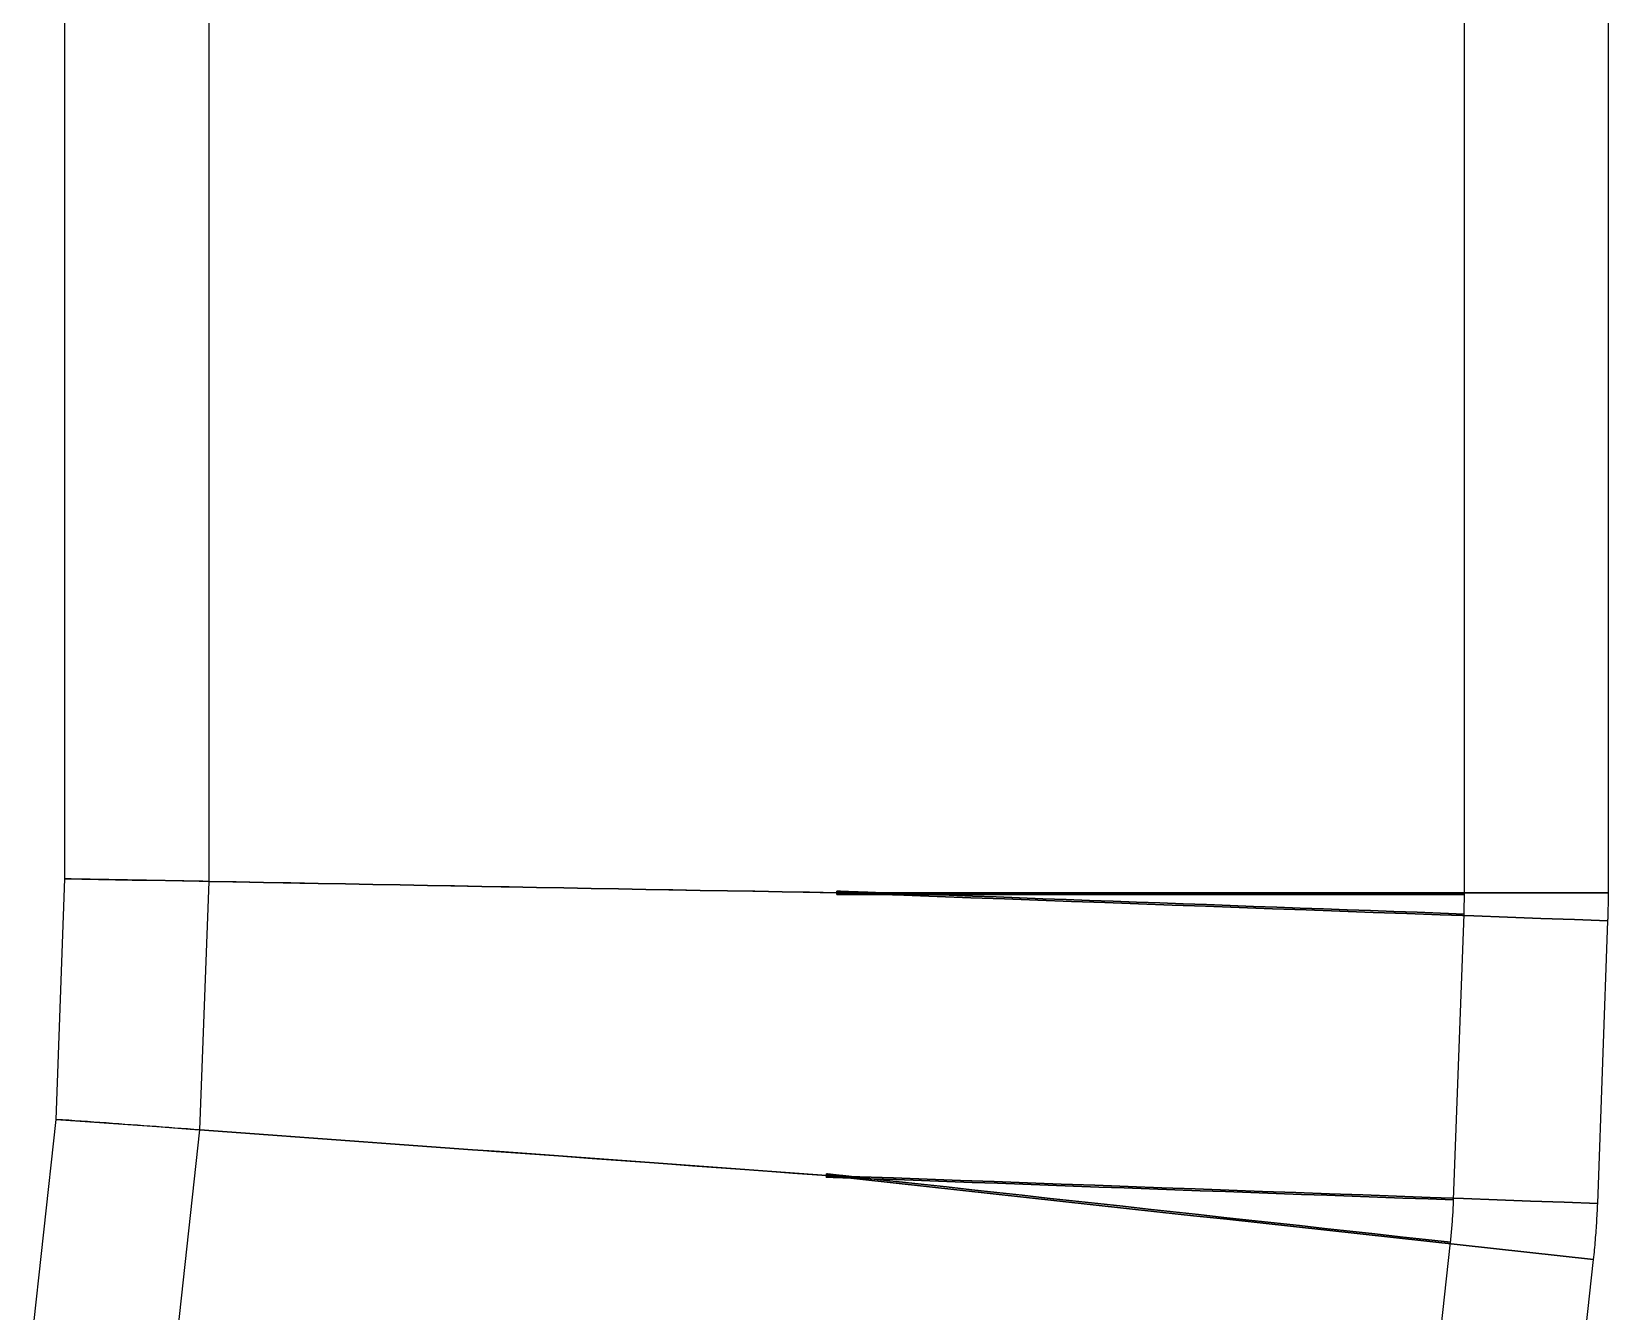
# Model space of a CAD drawing. Header units: millimetres. Extents: x 0 to 262, y -49 to 161.
# Drawn here: x 4.29 to 14.03, y 27.21 to 35.11 of the extents above; entities that cross this region are included whole.
import ezdxf

# ---------------------------------------------------------------- set-up
doc = ezdxf.new("R2010")
doc.units = ezdxf.units.MM
doc.layers.add('FRONT_HIDDEN', color=8, linetype='CONTINUOUS')
doc.layers.add('FRONT_VISIBLE', color=7, linetype='Continuous')

msp = doc.modelspace()

# ---------------------------------------------------------------- linework, layer by layer
at = {"layer": 'FRONT_HIDDEN'}
for points in [[(5.389, 29.8621), (5.389, 48.6175)], [(13.136, 29.7816), (13.136, 48.5266)], [(5.3332, 28.329), (5.389, 29.8621)], [(9.2625, 29.7916), (9.0941, 29.7947), (8.9257, 29.7978), (8.7573, 29.8008), (8.5888, 29.8039), (8.4204, 29.8069), (8.252, 29.81), (8.0836, 29.8131), (7.9152, 29.8161), (7.7468, 29.8192), (7.5784, 29.8223), (7.41, 29.8253), (7.2415, 29.8284), (7.0731, 29.8314), (6.9047, 29.8345), (6.7363, 29.8376), (6.5679, 29.8406), (6.3995, 29.8437), (6.2311, 29.8468), (6.0627, 29.8498), (5.8942, 29.8529), (5.7258, 29.8559), (5.5574, 29.859), (5.389, 29.8621)], [(9.2625, 29.7916), (9.0941, 29.7947), (8.9257, 29.7978), (8.7573, 29.8008), (8.5888, 29.8039), (8.4204, 29.8069), (8.252, 29.81), (8.0836, 29.8131), (7.9152, 29.8161), (7.7468, 29.8192), (7.5784, 29.8223), (7.41, 29.8253), (7.2415, 29.8284), (7.0731, 29.8314), (6.9047, 29.8345), (6.7363, 29.8376), (6.5679, 29.8406), (6.3995, 29.8437), (6.2311, 29.8468), (6.0627, 29.8498), (5.8942, 29.8529), (5.7258, 29.8559), (5.5574, 29.859), (5.389, 29.8621)], [(5.389, 29.8621), (5.5574, 29.859), (5.7258, 29.8559), (5.8942, 29.8529), (6.0627, 29.8498), (6.2311, 29.8468), (6.3995, 29.8437), (6.5679, 29.8406), (6.7363, 29.8376), (6.9047, 29.8345), (7.0731, 29.8314), (7.2415, 29.8284), (7.41, 29.8253), (7.5784, 29.8223), (7.7468, 29.8192), (7.9152, 29.8161), (8.0836, 29.8131), (8.252, 29.81), (8.4204, 29.8069), (8.5888, 29.8039), (8.7573, 29.8008), (8.9257, 29.7978), (9.0941, 29.7947), (9.2625, 29.7916)], [(9.2625, 29.7916), (9.2625, 29.7912), (9.2625, 29.7908), (9.2625, 29.7903), (9.2625, 29.7899), (9.2625, 29.7894), (9.2625, 29.789), (9.2624, 29.7886), (9.2624, 29.7881), (9.2624, 29.7877), (9.2624, 29.7873), (9.2624, 29.7868), (9.2624, 29.7864), (9.2624, 29.786), (9.2624, 29.7855), (9.2624, 29.7851), (9.2624, 29.7847), (9.2624, 29.7842), (9.2624, 29.7838), (9.2623, 29.7834), (9.2623, 29.7829), (9.2623, 29.7825), (9.2623, 29.7821), (9.2623, 29.7816)], [(9.2623, 29.7816), (9.2623, 29.7821), (9.2623, 29.7825), (9.2623, 29.7829), (9.2623, 29.7834), (9.2624, 29.7838), (9.2624, 29.7842), (9.2624, 29.7847), (9.2624, 29.7851), (9.2624, 29.7855), (9.2624, 29.786), (9.2624, 29.7864), (9.2624, 29.7868), (9.2624, 29.7873), (9.2624, 29.7877), (9.2624, 29.7881), (9.2624, 29.7886), (9.2625, 29.789), (9.2625, 29.7894), (9.2625, 29.7899), (9.2625, 29.7903), (9.2625, 29.7908), (9.2625, 29.7912), (9.2625, 29.7916)], [(9.2623, 29.7816), (9.2743, 29.7816), (9.2862, 29.7816), (9.2982, 29.7816), (9.3101, 29.7816), (9.3221, 29.7816), (9.3341, 29.7816), (9.346, 29.7816), (9.358, 29.7816), (9.3699, 29.7816), (9.3819, 29.7816), (9.3938, 29.7816), (9.4058, 29.7816), (9.4177, 29.7816), (9.4297, 29.7816), (9.4417, 29.7816), (9.4536, 29.7816), (9.4656, 29.7816), (9.4775, 29.7816), (9.4895, 29.7816), (9.5014, 29.7816), (9.5134, 29.7816), (9.5254, 29.7816), (9.5373, 29.7816)], [(9.5373, 29.7816), (9.5254, 29.7816), (9.5134, 29.7816), (9.5014, 29.7816), (9.4895, 29.7816), (9.4775, 29.7816), (9.4656, 29.7816), (9.4536, 29.7816), (9.4417, 29.7816), (9.4297, 29.7816), (9.4177, 29.7816), (9.4058, 29.7816), (9.3938, 29.7816), (9.3819, 29.7816), (9.3699, 29.7816), (9.358, 29.7816), (9.346, 29.7816), (9.3341, 29.7816), (9.3221, 29.7816), (9.3101, 29.7816), (9.2982, 29.7816), (9.2862, 29.7816), (9.2743, 29.7816), (9.2623, 29.7816)], [(9.2623, 29.7816), (9.2862, 29.7816), (9.3101, 29.7816), (9.3341, 29.7816), (9.358, 29.7816), (9.3819, 29.7816), (9.4058, 29.7816), (9.4297, 29.7816), (9.4536, 29.7816), (9.4775, 29.7816), (9.5014, 29.7816), (9.5254, 29.7816), (9.5493, 29.7816), (9.5732, 29.7816), (9.5971, 29.7816), (9.621, 29.7816), (9.6449, 29.7816), (9.6688, 29.7816), (9.6927, 29.7816), (9.7167, 29.7816), (9.7406, 29.7816), (9.7645, 29.7816), (9.7884, 29.7816), (9.8123, 29.7816)], [(9.8123, 29.7816), (9.7884, 29.7816), (9.7645, 29.7816), (9.7406, 29.7816), (9.7167, 29.7816), (9.6927, 29.7816), (9.6688, 29.7816), (9.6449, 29.7816), (9.621, 29.7816), (9.5971, 29.7816), (9.5732, 29.7816), (9.5493, 29.7816), (9.5254, 29.7816), (9.5014, 29.7816), (9.4775, 29.7816), (9.4536, 29.7816), (9.4297, 29.7816), (9.4058, 29.7816), (9.3819, 29.7816), (9.358, 29.7816), (9.3341, 29.7816), (9.3101, 29.7816), (9.2862, 29.7816), (9.2623, 29.7816)], [(9.2627, 29.8016), (9.2627, 29.8012), (9.2627, 29.8008), (9.2627, 29.8003), (9.2627, 29.7999), (9.2626, 29.7994), (9.2626, 29.799), (9.2626, 29.7986), (9.2626, 29.7981), (9.2626, 29.7977), (9.2626, 29.7973), (9.2626, 29.7968), (9.2626, 29.7964), (9.2626, 29.796), (9.2626, 29.7955), (9.2626, 29.7951), (9.2626, 29.7947), (9.2625, 29.7942), (9.2625, 29.7938), (9.2625, 29.7934), (9.2625, 29.7929), (9.2625, 29.7925), (9.2625, 29.7921), (9.2625, 29.7916)], [(9.2625, 29.7916), (9.2625, 29.7921), (9.2625, 29.7925), (9.2625, 29.7929), (9.2625, 29.7934), (9.2625, 29.7938), (9.2625, 29.7942), (9.2626, 29.7947), (9.2626, 29.7951), (9.2626, 29.7955), (9.2626, 29.796), (9.2626, 29.7964), (9.2626, 29.7968), (9.2626, 29.7973), (9.2626, 29.7977), (9.2626, 29.7981), (9.2626, 29.7986), (9.2626, 29.799), (9.2626, 29.7994), (9.2627, 29.7999), (9.2627, 29.8003), (9.2627, 29.8008), (9.2627, 29.8012), (9.2627, 29.8016)], [(14.0219, 29.6184), (13.8149, 29.626), (13.608, 29.6335), (13.4011, 29.641), (13.1941, 29.6486), (12.9872, 29.6561), (12.7803, 29.6636), (12.5734, 29.6711), (12.3664, 29.6787), (12.1595, 29.6862), (11.9526, 29.6937), (11.7456, 29.7013), (11.5387, 29.7088), (11.3318, 29.7163), (11.1249, 29.7239), (10.9179, 29.7314), (10.711, 29.7389), (10.5041, 29.7464), (10.2971, 29.754), (10.0902, 29.7615), (9.8833, 29.769), (9.6764, 29.7766), (9.4694, 29.7841), (9.2625, 29.7916)], [(14.025, 29.7916), (13.8179, 29.7916), (13.6109, 29.7916), (13.4038, 29.7916), (13.1967, 29.7916), (12.9897, 29.7916), (12.7826, 29.7916), (12.5755, 29.7916), (12.3685, 29.7916), (12.1614, 29.7916), (11.9543, 29.7916), (11.7473, 29.7916), (11.5402, 29.7916), (11.3332, 29.7916), (11.1261, 29.7916), (10.919, 29.7916), (10.712, 29.7916), (10.5049, 29.7916), (10.2978, 29.7916), (10.0908, 29.7916), (9.8837, 29.7916), (9.6766, 29.7916), (9.4696, 29.7916), (9.2625, 29.7916)], [(9.2625, 29.7916), (9.2864, 29.7912), (9.3103, 29.7908), (9.3342, 29.7903), (9.3581, 29.7899), (9.382, 29.7894), (9.4059, 29.789), (9.4298, 29.7886), (9.4537, 29.7881), (9.4776, 29.7877), (9.5015, 29.7873), (9.5255, 29.7868), (9.5494, 29.7864), (9.5733, 29.786), (9.5972, 29.7855), (9.6211, 29.7851), (9.645, 29.7847), (9.6689, 29.7842), (9.6928, 29.7838), (9.7167, 29.7834), (9.7406, 29.7829), (9.7645, 29.7825), (9.7884, 29.7821), (9.8123, 29.7816)], [(9.8123, 29.7816), (9.7884, 29.7821), (9.7645, 29.7825), (9.7406, 29.7829), (9.7167, 29.7834), (9.6928, 29.7838), (9.6689, 29.7842), (9.645, 29.7847), (9.6211, 29.7851), (9.5972, 29.7855), (9.5733, 29.786), (9.5494, 29.7864), (9.5255, 29.7868), (9.5015, 29.7873), (9.4776, 29.7877), (9.4537, 29.7881), (9.4298, 29.7886), (9.4059, 29.789), (9.382, 29.7894), (9.3581, 29.7899), (9.3342, 29.7903), (9.3103, 29.7908), (9.2864, 29.7912), (9.2625, 29.7916)], [(9.2627, 29.8016), (9.2746, 29.8012), (9.2866, 29.8008), (9.2985, 29.8003), (9.3105, 29.7999), (9.3224, 29.7994), (9.3344, 29.799), (9.3463, 29.7986), (9.3583, 29.7981), (9.3702, 29.7977), (9.3822, 29.7973), (9.3941, 29.7968), (9.4061, 29.7964), (9.418, 29.796), (9.43, 29.7955), (9.4419, 29.7951), (9.4539, 29.7947), (9.4658, 29.7942), (9.4778, 29.7938), (9.4897, 29.7934), (9.5016, 29.7929), (9.5136, 29.7925), (9.5255, 29.7921), (9.5375, 29.7916)], [(9.5375, 29.7916), (9.5255, 29.7921), (9.5136, 29.7925), (9.5016, 29.7929), (9.4897, 29.7934), (9.4778, 29.7938), (9.4658, 29.7942), (9.4539, 29.7947), (9.4419, 29.7951), (9.43, 29.7955), (9.418, 29.796), (9.4061, 29.7964), (9.3941, 29.7968), (9.3822, 29.7973), (9.3702, 29.7977), (9.3583, 29.7981), (9.3463, 29.7986), (9.3344, 29.799), (9.3224, 29.7994), (9.3105, 29.7999), (9.2985, 29.8003), (9.2866, 29.8008), (9.2746, 29.8012), (9.2627, 29.8016)], [(9.2627, 29.8016), (9.2866, 29.8008), (9.3105, 29.7999), (9.3344, 29.799), (9.3583, 29.7981), (9.3822, 29.7973), (9.4061, 29.7964), (9.43, 29.7955), (9.4539, 29.7947), (9.4778, 29.7938), (9.5016, 29.7929), (9.5255, 29.7921), (9.5494, 29.7912), (9.5733, 29.7903), (9.5972, 29.7894), (9.6211, 29.7886), (9.645, 29.7877), (9.6689, 29.7868), (9.6928, 29.786), (9.7167, 29.7851), (9.7406, 29.7842), (9.7645, 29.7834), (9.7884, 29.7825), (9.8123, 29.7816)], [(9.8123, 29.7816), (9.7884, 29.7825), (9.7645, 29.7834), (9.7406, 29.7842), (9.7167, 29.7851), (9.6928, 29.786), (9.6689, 29.7868), (9.645, 29.7877), (9.6211, 29.7886), (9.5972, 29.7894), (9.5733, 29.7903), (9.5494, 29.7912), (9.5255, 29.7921), (9.5016, 29.7929), (9.4778, 29.7938), (9.4539, 29.7947), (9.43, 29.7955), (9.4061, 29.7964), (9.3822, 29.7973), (9.3583, 29.7981), (9.3344, 29.799), (9.3105, 29.7999), (9.2866, 29.8008), (9.2627, 29.8016)], [(9.5373, 29.7816), (9.5493, 29.7816), (9.5612, 29.7816), (9.5732, 29.7816), (9.5851, 29.7816), (9.5971, 29.7816), (9.609, 29.7816), (9.621, 29.7816), (9.633, 29.7816), (9.6449, 29.7816), (9.6569, 29.7816), (9.6688, 29.7816), (9.6808, 29.7816), (9.6927, 29.7816), (9.7047, 29.7816), (9.7167, 29.7816), (9.7286, 29.7816), (9.7406, 29.7816), (9.7525, 29.7816), (9.7645, 29.7816), (9.7764, 29.7816), (9.7884, 29.7816), (9.8004, 29.7816), (9.8123, 29.7816)], [(9.8123, 29.7816), (9.8004, 29.7816), (9.7884, 29.7816), (9.7764, 29.7816), (9.7645, 29.7816), (9.7525, 29.7816), (9.7406, 29.7816), (9.7286, 29.7816), (9.7167, 29.7816), (9.7047, 29.7816), (9.6927, 29.7816), (9.6808, 29.7816), (9.6688, 29.7816), (9.6569, 29.7816), (9.6449, 29.7816), (9.633, 29.7816), (9.621, 29.7816), (9.609, 29.7816), (9.5971, 29.7816), (9.5851, 29.7816), (9.5732, 29.7816), (9.5612, 29.7816), (9.5493, 29.7816), (9.5373, 29.7816)], [(9.5375, 29.7916), (9.5494, 29.7912), (9.5614, 29.7908), (9.5733, 29.7903), (9.5853, 29.7899), (9.5972, 29.7894), (9.6092, 29.789), (9.6211, 29.7886), (9.6331, 29.7881), (9.645, 29.7877), (9.657, 29.7873), (9.6689, 29.7868), (9.6809, 29.7864), (9.6928, 29.786), (9.7048, 29.7855), (9.7167, 29.7851), (9.7287, 29.7847), (9.7406, 29.7842), (9.7526, 29.7838), (9.7645, 29.7834), (9.7765, 29.7829), (9.7884, 29.7825), (9.8004, 29.7821), (9.8123, 29.7816)], [(9.8123, 29.7816), (9.8004, 29.7821), (9.7884, 29.7825), (9.7765, 29.7829), (9.7645, 29.7834), (9.7526, 29.7838), (9.7406, 29.7842), (9.7287, 29.7847), (9.7167, 29.7851), (9.7048, 29.7855), (9.6928, 29.786), (9.6809, 29.7864), (9.6689, 29.7868), (9.657, 29.7873), (9.645, 29.7877), (9.6331, 29.7881), (9.6211, 29.7886), (9.6092, 29.789), (9.5972, 29.7894), (9.5853, 29.7899), (9.5733, 29.7903), (9.5614, 29.7908), (9.5494, 29.7912), (9.5375, 29.7916)], [(9.8123, 29.7816), (9.9567, 29.7764), (10.1011, 29.7711), (10.2455, 29.7659), (10.39, 29.7606), (10.5344, 29.7553), (10.6788, 29.7501), (10.8232, 29.7448), (10.9676, 29.7396), (11.112, 29.7343), (11.2564, 29.7291), (11.4008, 29.7238), (11.5453, 29.7186), (11.6897, 29.7133), (11.8341, 29.7081), (11.9785, 29.7028), (12.1229, 29.6975), (12.2673, 29.6923), (12.4117, 29.687), (12.5562, 29.6818), (12.7006, 29.6765), (12.845, 29.6713), (12.9894, 29.666), (13.1338, 29.6608)], [(13.1338, 29.6608), (12.9894, 29.666), (12.845, 29.6713), (12.7006, 29.6765), (12.5562, 29.6818), (12.4117, 29.687), (12.2673, 29.6923), (12.1229, 29.6975), (11.9785, 29.7028), (11.8341, 29.7081), (11.6897, 29.7133), (11.5453, 29.7186), (11.4008, 29.7238), (11.2564, 29.7291), (11.112, 29.7343), (10.9676, 29.7396), (10.8232, 29.7448), (10.6788, 29.7501), (10.5344, 29.7553), (10.39, 29.7606), (10.2455, 29.7659), (10.1011, 29.7711), (9.9567, 29.7764), (9.8123, 29.7816)], [(9.8123, 29.7816), (9.9567, 29.7764), (10.1011, 29.7711), (10.2455, 29.7659), (10.39, 29.7606), (10.5344, 29.7553), (10.6788, 29.7501), (10.8232, 29.7448), (10.9676, 29.7396), (11.112, 29.7343), (11.2564, 29.7291), (11.4008, 29.7238), (11.5453, 29.7186), (11.6897, 29.7133), (11.8341, 29.7081), (11.9785, 29.7028), (12.1229, 29.6975), (12.2673, 29.6923), (12.4117, 29.687), (12.5561, 29.6818), (12.7006, 29.6765), (12.845, 29.6713), (12.9894, 29.666), (13.1338, 29.6608)], [(13.1338, 29.6608), (12.9894, 29.666), (12.845, 29.6713), (12.7006, 29.6765), (12.5561, 29.6818), (12.4117, 29.687), (12.2673, 29.6923), (12.1229, 29.6975), (11.9785, 29.7028), (11.8341, 29.7081), (11.6897, 29.7133), (11.5453, 29.7186), (11.4008, 29.7238), (11.2564, 29.7291), (11.112, 29.7343), (10.9676, 29.7396), (10.8232, 29.7448), (10.6788, 29.7501), (10.5344, 29.7553), (10.39, 29.7606), (10.2455, 29.7659), (10.1011, 29.7711), (9.9567, 29.7764), (9.8123, 29.7816)], [(9.8123, 29.7816), (9.9568, 29.7816), (10.1013, 29.7816), (10.2458, 29.7816), (10.3903, 29.7816), (10.5348, 29.7816), (10.6794, 29.7816), (10.8239, 29.7816), (10.9684, 29.7816), (11.1129, 29.7816), (11.2574, 29.7816), (11.4019, 29.7816), (11.5464, 29.7816), (11.6909, 29.7816), (11.8354, 29.7816), (11.9799, 29.7816), (12.1244, 29.7816), (12.2689, 29.7816), (12.4135, 29.7816), (12.558, 29.7816), (12.7025, 29.7816), (12.847, 29.7816), (12.9915, 29.7816), (13.136, 29.7816)], [(13.136, 29.7816), (12.9915, 29.7816), (12.847, 29.7816), (12.7025, 29.7816), (12.558, 29.7816), (12.4135, 29.7816), (12.2689, 29.7816), (12.1244, 29.7816), (11.9799, 29.7816), (11.8354, 29.7816), (11.6909, 29.7816), (11.5464, 29.7816), (11.4019, 29.7816), (11.2574, 29.7816), (11.1129, 29.7816), (10.9684, 29.7816), (10.8239, 29.7816), (10.6794, 29.7816), (10.5348, 29.7816), (10.3903, 29.7816), (10.2458, 29.7816), (10.1013, 29.7816), (9.9568, 29.7816), (9.8123, 29.7816)], [(9.8123, 29.7816), (9.9568, 29.7816), (10.1013, 29.7816), (10.2458, 29.7816), (10.3903, 29.7816), (10.5348, 29.7816), (10.6794, 29.7816), (10.8239, 29.7816), (10.9684, 29.7816), (11.1129, 29.7816), (11.2574, 29.7816), (11.4019, 29.7816), (11.5464, 29.7816), (11.6909, 29.7816), (11.8354, 29.7816), (11.9799, 29.7816), (12.1244, 29.7816), (12.2689, 29.7816), (12.4134, 29.7816), (12.558, 29.7816), (12.7025, 29.7816), (12.847, 29.7816), (12.9915, 29.7816), (13.136, 29.7816)], [(13.136, 29.7816), (12.9915, 29.7816), (12.847, 29.7816), (12.7025, 29.7816), (12.558, 29.7816), (12.4134, 29.7816), (12.2689, 29.7816), (12.1244, 29.7816), (11.9799, 29.7816), (11.8354, 29.7816), (11.6909, 29.7816), (11.5464, 29.7816), (11.4019, 29.7816), (11.2574, 29.7816), (11.1129, 29.7816), (10.9684, 29.7816), (10.8239, 29.7816), (10.6794, 29.7816), (10.5348, 29.7816), (10.3903, 29.7816), (10.2458, 29.7816), (10.1013, 29.7816), (9.9568, 29.7816), (9.8123, 29.7816)], [(13.1338, 29.6608), (13.134, 29.666), (13.1341, 29.6713), (13.1343, 29.6765), (13.1344, 29.6818), (13.1346, 29.687), (13.1347, 29.6923), (13.1349, 29.6975), (13.135, 29.7028), (13.1351, 29.708), (13.1352, 29.7133), (13.1353, 29.7186), (13.1354, 29.7238), (13.1355, 29.7291), (13.1356, 29.7343), (13.1357, 29.7396), (13.1357, 29.7448), (13.1358, 29.7501), (13.1358, 29.7553), (13.1359, 29.7606), (13.1359, 29.7659), (13.1359, 29.7711), (13.136, 29.7764), (13.136, 29.7816)], [(13.0696, 27.8964), (13.1338, 29.6608)], [(5.1738, 26.8741), (5.3332, 28.329)], [(9.199, 28.0473), (9.0309, 28.0595), (8.8629, 28.0718), (8.6948, 28.084), (8.5267, 28.0963), (8.3586, 28.1085), (8.1906, 28.1208), (8.0225, 28.133), (7.8544, 28.1453), (7.6863, 28.1575), (7.5182, 28.1698), (7.3502, 28.182), (7.1821, 28.1943), (7.014, 28.2065), (6.8459, 28.2188), (6.6778, 28.231), (6.5098, 28.2433), (6.3417, 28.2555), (6.1736, 28.2678), (6.0055, 28.28), (5.8375, 28.2923), (5.6694, 28.3045), (5.5013, 28.3168), (5.3332, 28.329)], [(9.199, 28.0473), (9.0309, 28.0595), (8.8629, 28.0718), (8.6948, 28.084), (8.5267, 28.0963), (8.3586, 28.1085), (8.1906, 28.1208), (8.0225, 28.133), (7.8544, 28.1453), (7.6863, 28.1575), (7.5182, 28.1698), (7.3502, 28.182), (7.1821, 28.1943), (7.014, 28.2065), (6.8459, 28.2188), (6.6778, 28.231), (6.5098, 28.2433), (6.3417, 28.2555), (6.1736, 28.2678), (6.0055, 28.28), (5.8375, 28.2923), (5.6694, 28.3045), (5.5013, 28.3168), (5.3332, 28.329)], [(5.3332, 28.329), (5.5013, 28.3168), (5.6694, 28.3045), (5.8375, 28.2923), (6.0055, 28.28), (6.1736, 28.2678), (6.3417, 28.2555), (6.5098, 28.2433), (6.6778, 28.231), (6.8459, 28.2188), (7.014, 28.2065), (7.1821, 28.1943), (7.3502, 28.182), (7.5182, 28.1698), (7.6863, 28.1575), (7.8544, 28.1453), (8.0225, 28.133), (8.1906, 28.1208), (8.3586, 28.1085), (8.5267, 28.0963), (8.6948, 28.084), (8.8629, 28.0718), (9.0309, 28.0595), (9.199, 28.0473)], [(9.199, 28.0473), (9.199, 28.0469), (9.199, 28.0464), (9.1989, 28.046), (9.1989, 28.0456), (9.1989, 28.0451), (9.1988, 28.0447), (9.1988, 28.0442), (9.1988, 28.0438), (9.1987, 28.0434), (9.1987, 28.0429), (9.1987, 28.0425), (9.1986, 28.0421), (9.1986, 28.0416), (9.1986, 28.0412), (9.1986, 28.0408), (9.1985, 28.0403), (9.1985, 28.0399), (9.1985, 28.0395), (9.1984, 28.039), (9.1984, 28.0386), (9.1984, 28.0382), (9.1983, 28.0377), (9.1983, 28.0373)], [(9.1983, 28.0373), (9.1983, 28.0377), (9.1984, 28.0382), (9.1984, 28.0386), (9.1984, 28.039), (9.1985, 28.0395), (9.1985, 28.0399), (9.1985, 28.0403), (9.1986, 28.0408), (9.1986, 28.0412), (9.1986, 28.0416), (9.1986, 28.0421), (9.1987, 28.0425), (9.1987, 28.0429), (9.1987, 28.0434), (9.1988, 28.0438), (9.1988, 28.0442), (9.1988, 28.0447), (9.1989, 28.0451), (9.1989, 28.0456), (9.1989, 28.046), (9.199, 28.0464), (9.199, 28.0469), (9.199, 28.0473)], [(9.1983, 28.0373), (9.2043, 28.0371), (9.2103, 28.0369), (9.2162, 28.0367), (9.2222, 28.0364), (9.2282, 28.0362), (9.2342, 28.036), (9.2401, 28.0358), (9.2461, 28.0356), (9.2521, 28.0353), (9.2581, 28.0351), (9.2641, 28.0349), (9.27, 28.0347), (9.276, 28.0345), (9.282, 28.0343), (9.288, 28.034), (9.2939, 28.0338), (9.2999, 28.0336), (9.3059, 28.0334), (9.3119, 28.0332), (9.3179, 28.033), (9.3238, 28.0327), (9.3298, 28.0325), (9.3358, 28.0323)], [(9.3358, 28.0323), (9.3298, 28.0325), (9.3238, 28.0327), (9.3179, 28.033), (9.3119, 28.0332), (9.3059, 28.0334), (9.2999, 28.0336), (9.2939, 28.0338), (9.288, 28.034), (9.282, 28.0343), (9.276, 28.0345), (9.27, 28.0347), (9.2641, 28.0349), (9.2581, 28.0351), (9.2521, 28.0353), (9.2461, 28.0356), (9.2401, 28.0358), (9.2342, 28.036), (9.2282, 28.0362), (9.2222, 28.0364), (9.2162, 28.0367), (9.2103, 28.0369), (9.2043, 28.0371), (9.1983, 28.0373)], [(9.1983, 28.0373), (9.2103, 28.0369), (9.2222, 28.0364), (9.2342, 28.036), (9.2461, 28.0356), (9.2581, 28.0351), (9.27, 28.0347), (9.282, 28.0343), (9.2939, 28.0338), (9.3059, 28.0334), (9.3179, 28.033), (9.3298, 28.0325), (9.3418, 28.0321), (9.3537, 28.0317), (9.3657, 28.0312), (9.3776, 28.0308), (9.3896, 28.0303), (9.4016, 28.0299), (9.4135, 28.0295), (9.4255, 28.029), (9.4374, 28.0286), (9.4494, 28.0282), (9.4613, 28.0277), (9.4733, 28.0273)], [(9.4733, 28.0273), (9.4613, 28.0277), (9.4494, 28.0282), (9.4374, 28.0286), (9.4255, 28.029), (9.4135, 28.0295), (9.4016, 28.0299), (9.3896, 28.0303), (9.3776, 28.0308), (9.3657, 28.0312), (9.3537, 28.0317), (9.3418, 28.0321), (9.3298, 28.0325), (9.3179, 28.033), (9.3059, 28.0334), (9.2939, 28.0338), (9.282, 28.0343), (9.27, 28.0347), (9.2581, 28.0351), (9.2461, 28.0356), (9.2342, 28.036), (9.2222, 28.0364), (9.2103, 28.0369), (9.1983, 28.0373)], [(9.199, 28.0473), (9.1991, 28.0477), (9.1991, 28.0482), (9.1991, 28.0486), (9.1992, 28.049), (9.1992, 28.0495), (9.1992, 28.0499), (9.1992, 28.0503), (9.1993, 28.0508), (9.1993, 28.0512), (9.1993, 28.0516), (9.1994, 28.0521), (9.1994, 28.0525), (9.1994, 28.0529), (9.1995, 28.0534), (9.1995, 28.0538), (9.1995, 28.0542), (9.1996, 28.0547), (9.1996, 28.0551), (9.1996, 28.0555), (9.1997, 28.056), (9.1997, 28.0564), (9.1997, 28.0568), (9.1998, 28.0573)], [(9.1998, 28.0573), (9.1997, 28.0568), (9.1997, 28.0564), (9.1997, 28.056), (9.1996, 28.0555), (9.1996, 28.0551), (9.1996, 28.0547), (9.1995, 28.0542), (9.1995, 28.0538), (9.1995, 28.0534), (9.1994, 28.0529), (9.1994, 28.0525), (9.1994, 28.0521), (9.1993, 28.0516), (9.1993, 28.0512), (9.1993, 28.0508), (9.1992, 28.0503), (9.1992, 28.0499), (9.1992, 28.0495), (9.1992, 28.049), (9.1991, 28.0486), (9.1991, 28.0482), (9.1991, 28.0477), (9.199, 28.0473)], [(13.9332, 27.5286), (13.7274, 27.5512), (13.5215, 27.5737), (13.3157, 27.5963), (13.1099, 27.6188), (12.904, 27.6414), (12.6982, 27.6639), (12.4924, 27.6865), (12.2865, 27.709), (12.0807, 27.7316), (11.8749, 27.7541), (11.669, 27.7767), (11.4632, 27.7992), (11.2574, 27.8218), (11.0515, 27.8443), (10.8457, 27.8669), (10.6399, 27.8894), (10.434, 27.912), (10.2282, 27.9345), (10.0224, 27.9571), (9.8165, 27.9796), (9.6107, 28.0022), (9.4049, 28.0247), (9.199, 28.0473)], [(13.9584, 27.8741), (13.7514, 27.8816), (13.5445, 27.8892), (13.3376, 27.8967), (13.1307, 27.9042), (12.9237, 27.9118), (12.7168, 27.9193), (12.5099, 27.9268), (12.303, 27.9343), (12.096, 27.9419), (11.8891, 27.9494), (11.6822, 27.9569), (11.4752, 27.9645), (11.2683, 27.972), (11.0614, 27.9795), (10.8545, 27.987), (10.6475, 27.9946), (10.4406, 28.0021), (10.2337, 28.0096), (10.0267, 28.0172), (9.8198, 28.0247), (9.6129, 28.0322), (9.406, 28.0398), (9.199, 28.0473)], [(9.199, 28.0473), (9.211, 28.0464), (9.2229, 28.0455), (9.2348, 28.0447), (9.2467, 28.0438), (9.2586, 28.0429), (9.2706, 28.0421), (9.2825, 28.0412), (9.2944, 28.0403), (9.3063, 28.0395), (9.3183, 28.0386), (9.3302, 28.0377), (9.3421, 28.0369), (9.354, 28.036), (9.366, 28.0351), (9.3779, 28.0343), (9.3898, 28.0334), (9.4017, 28.0325), (9.4137, 28.0316), (9.4256, 28.0308), (9.4375, 28.0299), (9.4494, 28.029), (9.4614, 28.0282), (9.4733, 28.0273)], [(9.4733, 28.0273), (9.4614, 28.0282), (9.4494, 28.029), (9.4375, 28.0299), (9.4256, 28.0308), (9.4137, 28.0316), (9.4017, 28.0325), (9.3898, 28.0334), (9.3779, 28.0343), (9.366, 28.0351), (9.354, 28.036), (9.3421, 28.0369), (9.3302, 28.0377), (9.3183, 28.0386), (9.3063, 28.0395), (9.2944, 28.0403), (9.2825, 28.0412), (9.2706, 28.0421), (9.2586, 28.0429), (9.2467, 28.0438), (9.2348, 28.0447), (9.2229, 28.0455), (9.211, 28.0464), (9.199, 28.0473)], [(9.1998, 28.0573), (9.2057, 28.0566), (9.2116, 28.056), (9.2176, 28.0553), (9.2235, 28.0547), (9.2295, 28.054), (9.2354, 28.0534), (9.2414, 28.0527), (9.2473, 28.0521), (9.2533, 28.0514), (9.2592, 28.0508), (9.2652, 28.0501), (9.2711, 28.0494), (9.2771, 28.0488), (9.283, 28.0481), (9.289, 28.0475), (9.2949, 28.0468), (9.3008, 28.0462), (9.3068, 28.0455), (9.3127, 28.0449), (9.3187, 28.0442), (9.3246, 28.0436), (9.3306, 28.0429), (9.3365, 28.0423)], [(9.3365, 28.0423), (9.3306, 28.0429), (9.3246, 28.0436), (9.3187, 28.0442), (9.3127, 28.0449), (9.3068, 28.0455), (9.3008, 28.0462), (9.2949, 28.0468), (9.289, 28.0475), (9.283, 28.0481), (9.2771, 28.0488), (9.2711, 28.0494), (9.2652, 28.0501), (9.2592, 28.0508), (9.2533, 28.0514), (9.2473, 28.0521), (9.2414, 28.0527), (9.2354, 28.0534), (9.2295, 28.054), (9.2235, 28.0547), (9.2176, 28.0553), (9.2116, 28.056), (9.2057, 28.0566), (9.1998, 28.0573)], [(9.1998, 28.0573), (9.2116, 28.056), (9.2235, 28.0547), (9.2354, 28.0534), (9.2473, 28.0521), (9.2592, 28.0508), (9.2711, 28.0494), (9.283, 28.0481), (9.2949, 28.0468), (9.3068, 28.0455), (9.3187, 28.0442), (9.3306, 28.0429), (9.3425, 28.0416), (9.3544, 28.0403), (9.3663, 28.039), (9.3781, 28.0377), (9.39, 28.0364), (9.4019, 28.0351), (9.4138, 28.0338), (9.4257, 28.0325), (9.4376, 28.0312), (9.4495, 28.0299), (9.4614, 28.0286), (9.4733, 28.0273)], [(9.4733, 28.0273), (9.4614, 28.0286), (9.4495, 28.0299), (9.4376, 28.0312), (9.4257, 28.0325), (9.4138, 28.0338), (9.4019, 28.0351), (9.39, 28.0364), (9.3781, 28.0377), (9.3663, 28.039), (9.3544, 28.0403), (9.3425, 28.0416), (9.3306, 28.0429), (9.3187, 28.0442), (9.3068, 28.0455), (9.2949, 28.0468), (9.283, 28.0481), (9.2711, 28.0494), (9.2592, 28.0508), (9.2473, 28.0521), (9.2354, 28.0534), (9.2235, 28.0547), (9.2116, 28.056), (9.1998, 28.0573)], [(9.3358, 28.0323), (9.3418, 28.0321), (9.3478, 28.0319), (9.3537, 28.0317), (9.3597, 28.0314), (9.3657, 28.0312), (9.3717, 28.031), (9.3776, 28.0308), (9.3836, 28.0306), (9.3896, 28.0303), (9.3956, 28.0301), (9.4016, 28.0299), (9.4075, 28.0297), (9.4135, 28.0295), (9.4195, 28.0293), (9.4255, 28.029), (9.4314, 28.0288), (9.4374, 28.0286), (9.4434, 28.0284), (9.4494, 28.0282), (9.4554, 28.028), (9.4613, 28.0277), (9.4673, 28.0275), (9.4733, 28.0273)], [(9.4733, 28.0273), (9.4673, 28.0275), (9.4613, 28.0277), (9.4554, 28.028), (9.4494, 28.0282), (9.4434, 28.0284), (9.4374, 28.0286), (9.4314, 28.0288), (9.4255, 28.029), (9.4195, 28.0293), (9.4135, 28.0295), (9.4075, 28.0297), (9.4016, 28.0299), (9.3956, 28.0301), (9.3896, 28.0303), (9.3836, 28.0306), (9.3776, 28.0308), (9.3717, 28.031), (9.3657, 28.0312), (9.3597, 28.0314), (9.3537, 28.0317), (9.3478, 28.0319), (9.3418, 28.0321), (9.3358, 28.0323)], [(9.3365, 28.0423), (9.3425, 28.0416), (9.3484, 28.041), (9.3544, 28.0403), (9.3603, 28.0397), (9.3663, 28.039), (9.3722, 28.0384), (9.3781, 28.0377), (9.3841, 28.0371), (9.39, 28.0364), (9.396, 28.0358), (9.4019, 28.0351), (9.4079, 28.0345), (9.4138, 28.0338), (9.4198, 28.0332), (9.4257, 28.0325), (9.4317, 28.0319), (9.4376, 28.0312), (9.4436, 28.0306), (9.4495, 28.0299), (9.4555, 28.0293), (9.4614, 28.0286), (9.4673, 28.028), (9.4733, 28.0273)], [(9.4733, 28.0273), (9.4673, 28.028), (9.4614, 28.0286), (9.4555, 28.0293), (9.4495, 28.0299), (9.4436, 28.0306), (9.4376, 28.0312), (9.4317, 28.0319), (9.4257, 28.0325), (9.4198, 28.0332), (9.4138, 28.0338), (9.4079, 28.0345), (9.4019, 28.0351), (9.396, 28.0358), (9.39, 28.0364), (9.3841, 28.0371), (9.3782, 28.0377), (9.3722, 28.0384), (9.3663, 28.039), (9.3603, 28.0397), (9.3544, 28.0403), (9.3484, 28.041), (9.3425, 28.0416), (9.3365, 28.0423)], [(9.4733, 28.0273), (9.6288, 28.0103), (9.7844, 27.9932), (9.9399, 27.9762), (10.0954, 27.9591), (10.251, 27.9421), (10.4065, 27.9251), (10.562, 27.908), (10.7176, 27.891), (10.8731, 27.8739), (11.0286, 27.8569), (11.1842, 27.8399), (11.3397, 27.8228), (11.4952, 27.8058), (11.6508, 27.7888), (11.8063, 27.7717), (11.9618, 27.7547), (12.1174, 27.7376), (12.2729, 27.7206), (12.4284, 27.7036), (12.584, 27.6865), (12.7395, 27.6695), (12.895, 27.6524), (13.0506, 27.6354)], [(13.0506, 27.6354), (12.895, 27.6524), (12.7395, 27.6695), (12.584, 27.6865), (12.4284, 27.7036), (12.2729, 27.7206), (12.1174, 27.7376), (11.9618, 27.7547), (11.8063, 27.7717), (11.6508, 27.7888), (11.4952, 27.8058), (11.3397, 27.8228), (11.1842, 27.8399), (11.0286, 27.8569), (10.8731, 27.8739), (10.7176, 27.891), (10.562, 27.908), (10.4065, 27.9251), (10.251, 27.9421), (10.0954, 27.9591), (9.9399, 27.9762), (9.7844, 27.9932), (9.6288, 28.0103), (9.4733, 28.0273)], [(9.4733, 28.0273), (9.6288, 28.0103), (9.7844, 27.9932), (9.9399, 27.9762), (10.0954, 27.9591), (10.251, 27.9421), (10.4065, 27.9251), (10.562, 27.908), (10.7176, 27.891), (10.8731, 27.8739), (11.0286, 27.8569), (11.1842, 27.8399), (11.3397, 27.8228), (11.4952, 27.8058), (11.6508, 27.7888), (11.8063, 27.7717), (11.9618, 27.7547), (12.1174, 27.7376), (12.2729, 27.7206), (12.4284, 27.7036), (12.584, 27.6865), (12.7395, 27.6695), (12.895, 27.6524), (13.0506, 27.6354)], [(13.0506, 27.6354), (12.895, 27.6524), (12.7395, 27.6695), (12.584, 27.6865), (12.4284, 27.7036), (12.2729, 27.7206), (12.1174, 27.7376), (11.9618, 27.7547), (11.8063, 27.7717), (11.6508, 27.7888), (11.4952, 27.8058), (11.3397, 27.8228), (11.1842, 27.8399), (11.0286, 27.8569), (10.8731, 27.8739), (10.7176, 27.891), (10.562, 27.908), (10.4065, 27.9251), (10.251, 27.9421), (10.0954, 27.9591), (9.9399, 27.9762), (9.7844, 27.9932), (9.6288, 28.0103), (9.4733, 28.0273)], [(9.4733, 28.0273), (9.6297, 28.0216), (9.786, 28.0159), (9.9424, 28.0102), (10.0987, 28.0045), (10.2551, 27.9989), (10.4115, 27.9932), (10.5678, 27.9875), (10.7242, 27.9818), (10.8805, 27.9761), (11.0369, 27.9704), (11.1933, 27.9647), (11.3496, 27.959), (11.506, 27.9533), (11.6623, 27.9476), (11.8187, 27.942), (11.9751, 27.9363), (12.1314, 27.9306), (12.2878, 27.9249), (12.4442, 27.9192), (12.6005, 27.9135), (12.7569, 27.9078), (12.9132, 27.9021), (13.0696, 27.8964)], [(13.0696, 27.8964), (12.9132, 27.9021), (12.7569, 27.9078), (12.6005, 27.9135), (12.4442, 27.9192), (12.2878, 27.9249), (12.1314, 27.9306), (11.9751, 27.9363), (11.8187, 27.942), (11.6623, 27.9476), (11.506, 27.9533), (11.3496, 27.959), (11.1933, 27.9647), (11.0369, 27.9704), (10.8805, 27.9761), (10.7242, 27.9818), (10.5678, 27.9875), (10.4115, 27.9932), (10.2551, 27.9989), (10.0987, 28.0045), (9.9424, 28.0102), (9.786, 28.0159), (9.6297, 28.0216), (9.4733, 28.0273)], [(9.4733, 28.0273), (9.6297, 28.0216), (9.786, 28.0159), (9.9424, 28.0102), (10.0987, 28.0045), (10.2551, 27.9989), (10.4115, 27.9932), (10.5678, 27.9875), (10.7242, 27.9818), (10.8805, 27.9761), (11.0369, 27.9704), (11.1933, 27.9647), (11.3496, 27.959), (11.506, 27.9533), (11.6623, 27.9476), (11.8187, 27.942), (11.9751, 27.9363), (12.1314, 27.9306), (12.2878, 27.9249), (12.4441, 27.9192), (12.6005, 27.9135), (12.7569, 27.9078), (12.9132, 27.9021), (13.0696, 27.8964)], [(13.0696, 27.8964), (12.9132, 27.9021), (12.7569, 27.9078), (12.6005, 27.9135), (12.4441, 27.9192), (12.2878, 27.9249), (12.1314, 27.9306), (11.9751, 27.9363), (11.8187, 27.942), (11.6623, 27.9476), (11.506, 27.9533), (11.3496, 27.959), (11.1933, 27.9647), (11.0369, 27.9704), (10.8805, 27.9761), (10.7242, 27.9818), (10.5678, 27.9875), (10.4115, 27.9932), (10.2551, 27.9989), (10.0987, 28.0045), (9.9424, 28.0102), (9.786, 28.0159), (9.6297, 28.0216), (9.4733, 28.0273)], [(13.0506, 27.6354), (13.0518, 27.6467), (13.0529, 27.658), (13.054, 27.6694), (13.0551, 27.6807), (13.0562, 27.692), (13.0572, 27.7034), (13.0582, 27.7147), (13.0592, 27.726), (13.0601, 27.7374), (13.061, 27.7487), (13.0619, 27.7601), (13.0627, 27.7714), (13.0635, 27.7828), (13.0642, 27.7941), (13.065, 27.8055), (13.0657, 27.8169), (13.0663, 27.8282), (13.067, 27.8396), (13.0675, 27.851), (13.0681, 27.8623), (13.0686, 27.8737), (13.0691, 27.8851), (13.0696, 27.8964)], [(12.8583, 25.8804), (13.0506, 27.6354)]]:
    msp.add_lwpolyline(points, dxfattribs=at)
at = {"layer": 'FRONT_VISIBLE'}
for points in [[(4.5, 29.8782), (4.5, 48.6075)], [(14.025, 29.7916), (14.025, 48.5081)], [(4.446, 28.3937), (4.5, 29.8782)], [(5.389, 29.8621), (5.3503, 29.8628), (5.3117, 29.8635), (5.273, 29.8642), (5.2344, 29.8649), (5.1957, 29.8656), (5.1571, 29.8663), (5.1184, 29.867), (5.0798, 29.8677), (5.0411, 29.8684), (5.0025, 29.8691), (4.9638, 29.8698), (4.9252, 29.8705), (4.8865, 29.8712), (4.8479, 29.8719), (4.8092, 29.8726), (4.7706, 29.8733), (4.7319, 29.874), (4.6933, 29.8747), (4.6546, 29.8754), (4.616, 29.8761), (4.5773, 29.8768), (4.5387, 29.8775), (4.5, 29.8782)], [(4.5, 29.8782), (4.7071, 29.8745), (4.9141, 29.8707), (5.1212, 29.8669), (5.3283, 29.8632), (5.5353, 29.8594), (5.7424, 29.8556), (5.9495, 29.8519), (6.1565, 29.8481), (6.3636, 29.8443), (6.5707, 29.8406), (6.7777, 29.8368), (6.9848, 29.8331), (7.1918, 29.8293), (7.3989, 29.8255), (7.606, 29.8218), (7.813, 29.818), (8.0201, 29.8142), (8.2272, 29.8105), (8.4342, 29.8067), (8.6413, 29.8029), (8.8484, 29.7992), (9.0554, 29.7954), (9.2625, 29.7916)], [(9.2625, 29.7916), (9.4694, 29.7841), (9.6764, 29.7766), (9.8833, 29.769), (10.0902, 29.7615), (10.2971, 29.754), (10.5041, 29.7464), (10.711, 29.7389), (10.9179, 29.7314), (11.1249, 29.7239), (11.3318, 29.7163), (11.5387, 29.7088), (11.7456, 29.7013), (11.9526, 29.6937), (12.1595, 29.6862), (12.3664, 29.6787), (12.5734, 29.6711), (12.7803, 29.6636), (12.9872, 29.6561), (13.1941, 29.6486), (13.4011, 29.641), (13.608, 29.6335), (13.8149, 29.626), (14.0219, 29.6184)], [(9.2625, 29.7916), (9.4696, 29.7916), (9.6766, 29.7916), (9.8837, 29.7916), (10.0908, 29.7916), (10.2978, 29.7916), (10.5049, 29.7916), (10.712, 29.7916), (10.919, 29.7916), (11.1261, 29.7916), (11.3332, 29.7916), (11.5402, 29.7916), (11.7473, 29.7916), (11.9543, 29.7916), (12.1614, 29.7916), (12.3685, 29.7916), (12.5755, 29.7916), (12.7826, 29.7916), (12.9897, 29.7916), (13.1967, 29.7916), (13.4038, 29.7916), (13.6109, 29.7916), (13.8179, 29.7916), (14.025, 29.7916)], [(14.0219, 29.6184), (14.0221, 29.626), (14.0224, 29.6335), (14.0226, 29.641), (14.0229, 29.6485), (14.0231, 29.6561), (14.0233, 29.6636), (14.0235, 29.6711), (14.0237, 29.6787), (14.0238, 29.6862), (14.024, 29.6937), (14.0241, 29.7013), (14.0243, 29.7088), (14.0244, 29.7163), (14.0245, 29.7238), (14.0246, 29.7314), (14.0247, 29.7389), (14.0248, 29.7464), (14.0249, 29.754), (14.0249, 29.7615), (14.0249, 29.769), (14.025, 29.7766), (14.025, 29.7841), (14.025, 29.7916)], [(13.9584, 27.8741), (14.0219, 29.6184)], [(4.2936, 27.0031), (4.446, 28.3937)], [(5.3332, 28.329), (5.2946, 28.3318), (5.2561, 28.3346), (5.2175, 28.3374), (5.1789, 28.3402), (5.1403, 28.3431), (5.1018, 28.3459), (5.0632, 28.3487), (5.0246, 28.3515), (4.986, 28.3543), (4.9475, 28.3571), (4.9089, 28.3599), (4.8703, 28.3627), (4.8317, 28.3655), (4.7932, 28.3684), (4.7546, 28.3712), (4.716, 28.374), (4.6774, 28.3768), (4.6389, 28.3796), (4.6003, 28.3824), (4.5617, 28.3852), (4.5231, 28.388), (4.4846, 28.3908), (4.446, 28.3937)], [(4.446, 28.3937), (4.6526, 28.3786), (4.8593, 28.3635), (5.0659, 28.3485), (5.2726, 28.3334), (5.4792, 28.3184), (5.6859, 28.3033), (5.8926, 28.2882), (6.0992, 28.2732), (6.3059, 28.2581), (6.5125, 28.2431), (6.7192, 28.228), (6.9258, 28.2129), (7.1325, 28.1979), (7.3391, 28.1828), (7.5458, 28.1678), (7.7524, 28.1527), (7.9591, 28.1376), (8.1658, 28.1226), (8.3724, 28.1075), (8.5791, 28.0925), (8.7857, 28.0774), (8.9924, 28.0623), (9.199, 28.0473)], [(9.199, 28.0473), (9.4049, 28.0247), (9.6107, 28.0022), (9.8165, 27.9796), (10.0224, 27.9571), (10.2282, 27.9345), (10.434, 27.912), (10.6399, 27.8894), (10.8457, 27.8669), (11.0515, 27.8443), (11.2574, 27.8218), (11.4632, 27.7992), (11.669, 27.7767), (11.8749, 27.7541), (12.0807, 27.7316), (12.2865, 27.709), (12.4924, 27.6865), (12.6982, 27.6639), (12.904, 27.6414), (13.1099, 27.6188), (13.3157, 27.5963), (13.5215, 27.5737), (13.7274, 27.5512), (13.9332, 27.5286)], [(9.199, 28.0473), (9.406, 28.0398), (9.6129, 28.0322), (9.8198, 28.0247), (10.0267, 28.0172), (10.2337, 28.0096), (10.4406, 28.0021), (10.6475, 27.9946), (10.8545, 27.987), (11.0614, 27.9795), (11.2683, 27.972), (11.4752, 27.9645), (11.6822, 27.9569), (11.8891, 27.9494), (12.096, 27.9419), (12.303, 27.9343), (12.5099, 27.9268), (12.7168, 27.9193), (12.9237, 27.9118), (13.1307, 27.9042), (13.3376, 27.8967), (13.5445, 27.8892), (13.7514, 27.8816), (13.9584, 27.8741)], [(13.9332, 27.5286), (13.9348, 27.5436), (13.9364, 27.5586), (13.9379, 27.5736), (13.9394, 27.5886), (13.9408, 27.6036), (13.9422, 27.6186), (13.9435, 27.6336), (13.9448, 27.6486), (13.946, 27.6636), (13.9472, 27.6786), (13.9484, 27.6936), (13.9495, 27.7087), (13.9505, 27.7237), (13.9515, 27.7387), (13.9525, 27.7537), (13.9534, 27.7688), (13.9542, 27.7838), (13.955, 27.7989), (13.9558, 27.8139), (13.9565, 27.829), (13.9572, 27.844), (13.9578, 27.859), (13.9584, 27.8741)], [(13.7431, 25.7935), (13.9332, 27.5286)]]:
    msp.add_lwpolyline(points, dxfattribs=at)

doc.saveas('drawing.dxf')
